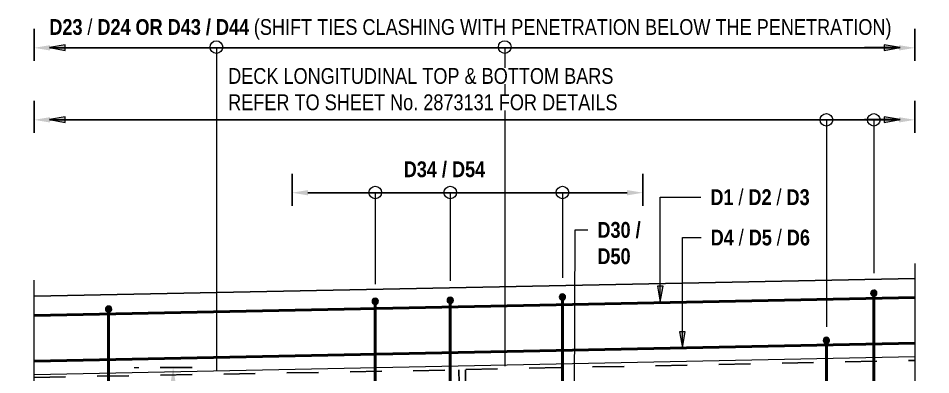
# Model space of a CAD drawing. Header units: metres. Extents: x 1110 to 1195, y -510 to 24.
# Drawn here: x 1187.324 to 1190.211, y 3.261 to 4.39 of the extents above; entities that cross this region are included whole.
import ezdxf

# ---------------------------------------------------------------- set-up
doc = ezdxf.new("R2010")
doc.units = ezdxf.units.M
doc.linetypes.add('JacobsDash', pattern=[0.0045, 0.003, -0.0015])
doc.layers.get('Defpoints').update_dxf_attribs({"color": 41})
for name, color, linetype, lineweight in [('A-ANNO-DIMS', 7, 'Continuous', 9), ('A-DETL', 7, 'Continuous', 13), ('A-DETL-GENF', 7, 'Continuous', 9), ('G-ANNO-TEXT', 7, 'Continuous', 9)]:
    doc.layers.add(name, color=color, linetype=linetype, lineweight=lineweight)
doc.styles.add('Arial Narrow_2', font='ARIALN.TTF', dxfattribs={"height": 0.05})
doc.styles.add('Arial Narrow_B_1', font='ARIALNB.TTF', dxfattribs={"height": 0.05})
doc.dimstyles.new('Dimension_Standard_T_REO_2', dxfattribs={"dimscale": 0.3048, "dimtxt": 0.051172, "dimasz": 0.164042, "dimexe": 0.19685, "dimexo": 0.0625, "dimgap": 0.065617, "dimtad": 1, "dimdec": 0, "dimlfac": 1000, "dimzin": 0, "dimdsep": 46, "dimtxsty": 'Arial Narrow_B_1', "dimsah": 1, "dimcen": 0.09, "dimaunit": 1, "dimadec": 4, "dimazin": 0, "dimtfac": 1, "dimtdec": 4, "dimtix": 1, "dimtmove": 0, "dimatfit": 3, "dimfxl": 0.19685, "dimfxlon": 1, "dimtvp": 1, "dimtolj": 1, "dimtzin": 0, "dimlwd": 25, "dimlwe": 25, "dimarcsym": 2})
doc.dimstyles.new('Dimension_Standard_T_REO_3', dxfattribs={"dimscale": 0.3048, "dimtxt": 0.051172, "dimasz": 0.164042, "dimexe": 0.19685, "dimexo": 0.0625, "dimgap": 0.065617, "dimtad": 1, "dimdec": 0, "dimlfac": 1000, "dimzin": 0, "dimdsep": 46, "dimtxsty": 'Arial Narrow_2', "dimsah": 1, "dimcen": 0.09, "dimaunit": 1, "dimadec": 4, "dimazin": 0, "dimtfac": 1, "dimtdec": 4, "dimtix": 1, "dimtmove": 0, "dimatfit": 3, "dimfxl": 0.19685, "dimfxlon": 1, "dimtvp": 1, "dimtolj": 1, "dimtzin": 0, "dimlwd": 25, "dimlwe": 25, "dimarcsym": 2})

# ---------------------------------------------------------------- blocks, each defined once
blk = doc.blocks.new('CS_DET_BreakLine_ViewScale - Std Break-6632918-DRG-2873132 - INTEGRAL STITCH REINFORCEMENT DETAIL B')
at = {"layer": 'A-DETL-GENF'}
for p, q in [((1.1275, 0.05), (1.115, 0)), ((1.1525, -0.05), (1.1275, 0.05)), ((1.115, 0), (-0.05, 0)), ((1.165, 0), (1.1525, -0.05)), ((2.33, 0), (1.165, 0))]:
    blk.add_line(p, q, dxfattribs=at)
blk = doc.blocks.new('CS_DET_BreakLine_ViewScale - Std Break-6632973-DRG-2873132 - INTEGRAL STITCH REINFORCEMENT DETAIL B')
at = {"layer": 'A-DETL-GENF'}
for p, q in [((1.1475, -0.05), (1.1725, 0.05)), ((1.1725, 0.05), (1.185, 0)), ((-0.05, 0), (1.135, 0)), ((1.135, 0), (1.1475, -0.05)), ((1.185, 0), (2.37, 0))]:
    blk.add_line(p, q, dxfattribs=at)
blk = doc.blocks.new('CS_DET_Rebar Tagging1 - Scale 20-6632170-DRG-2873132 - INTEGRAL STITCH REINFORCEMENT DETAIL B')
at = {"layer": 'A-DETL-GENF', "lineweight": 13}
blk.add_line((0, 0), (0.29, 0), dxfattribs=at)
blk.add_circle((0, 0), 0.02, dxfattribs=at)
blk = doc.blocks.new('CS_DET_Rebar Tagging1 - Scale 20-8566355-DRG-2873132 - INTEGRAL STITCH REINFORCEMENT DETAIL B')
at = {"layer": 'A-DETL-GENF', "lineweight": 13}
blk.add_line((0, 0), (0.28, 0), dxfattribs=at)
blk.add_circle((0, 0), 0.02, dxfattribs=at)
blk = doc.blocks.new('CS_DET_Rebar Tagging1 - Scale 20-6632172-DRG-2873132 - INTEGRAL STITCH REINFORCEMENT DETAIL B')
at = {"layer": 'A-DETL-GENF', "lineweight": 13}
blk.add_line((0, 0), (0.27, 0), dxfattribs=at)
blk.add_circle((0, 0), 0.02, dxfattribs=at)
blk = doc.blocks.new('B_Det_Reinf_Bar Section_2D - Reo Dot_Scale 20_Cog End-6632169-DRG-2873132 - INTEGRAL STITCH REINFORCEMENT DETAIL B')
at = {"layer": 'A-DETL-GENF'}
blk.add_hatch(color=256, dxfattribs=at).paths.add_polyline_path([(0, 0.01), (-0.0026, 0.0097), (-0.005, 0.0087), (-0.0071, 0.0071), (-0.0087, 0.005), (-0.0097, 0.0026), (-0.01, 0), (-0.0097, -0.0026), (-0.0087, -0.005), (-0.0071, -0.0071), (-0.005, -0.0087), (-0.0026, -0.0097), (0, -0.01), (0.0026, -0.0097), (0.005, -0.0087), (0.0071, -0.0071), (0.0087, -0.005), (0.0097, -0.0026), (0.01, 0), (0.0097, 0.0026), (0.0087, 0.005), (0.0071, 0.0071), (0.005, 0.0087), (0.0026, 0.0097)])
for start, end in [(0, 180), (180, 360)]:
    blk.add_arc((0, 0), 0.01, start, end, dxfattribs=at)
blk = doc.blocks.new('CS_DET_Rebar Tagging1 - Scale 20-6632174-DRG-2873132 - INTEGRAL STITCH REINFORCEMENT DETAIL B')
at = {"layer": 'A-DETL-GENF', "lineweight": 13}
blk.add_line((0, 0), (1.0243, 0), dxfattribs=at)
blk.add_circle((0, 0), 0.02, dxfattribs=at)
blk = doc.blocks.new('CS_DET_Rebar Tagging1 - Scale 20-6632175-DRG-2873132 - INTEGRAL STITCH REINFORCEMENT DETAIL B')
at = {"layer": 'A-DETL-GENF', "lineweight": 13}
blk.add_line((0, 0), (1.01, 0), dxfattribs=at)
blk.add_circle((0, 0), 0.02, dxfattribs=at)
blk = doc.blocks.new('CS_DET_Rebar Tagging1 - Scale 20-6632176-DRG-2873132 - INTEGRAL STITCH REINFORCEMENT DETAIL B')
at = {"layer": 'A-DETL-GENF', "lineweight": 13}
blk.add_line((0, 0), (0.485, 0), dxfattribs=at)
blk.add_circle((0, 0), 0.02, dxfattribs=at)
blk = doc.blocks.new('CS_DET_Rebar Tagging1 - Scale 20-6632177-DRG-2873132 - INTEGRAL STITCH REINFORCEMENT DETAIL B')
at = {"layer": 'A-DETL-GENF', "lineweight": 13}
blk.add_line((0, 0), (0.655, 0), dxfattribs=at)
blk.add_circle((0, 0), 0.02, dxfattribs=at)
blk = doc.blocks.new('DIMBLOCK14-DRG-2873132 - INTEGRAL STITCH REINFORCEMENT DETAIL B')
at = {"layer": 'A-ANNO-DIMS', "color": 0, "lineweight": 25, "transparency": 16777216}
for p, q in [((1187.374, 4.2552), (1187.374, 4.3561)), ((1190.1607, 4.2552), (1190.1607, 4.3561)), ((1187.424, 4.2961), (1190.1107, 4.2961))]:
    blk.add_line(p, q, dxfattribs=at)
at = {"layer": 'A-ANNO-DIMS', "color": 0, "transparency": 16777216}
for points in [[(1187.424, 4.3045), (1187.424, 4.2878), (1187.374, 4.2961)], [(1190.1107, 4.3045), (1190.1107, 4.2878), (1190.1607, 4.2961)]]:
    blk.add_solid(points, dxfattribs=at)
at = {"layer": 'Defpoints', "color": 0, "transparency": 16777216}
for p in [(1190.1607, 4.2961), (1187.374, 4.2361), (1190.1607, 4.2361)]:
    blk.add_point(p, dxfattribs=at)
at = {"layer": 'A-ANNO-DIMS', "color": 0, "lineweight": 25, "transparency": 16777216, "insert": (1188.7673, 4.3458), "char_height": 0.05, "attachment_point": 5, "style": 'Arial Narrow_B_1'}
blk.add_mtext('\\A1;\u200d', dxfattribs=at)
blk = doc.blocks.new('DIMBLOCK15-DRG-2873132 - INTEGRAL STITCH REINFORCEMENT DETAIL B')
at = {"layer": 'A-ANNO-DIMS', "color": 0, "lineweight": 25, "transparency": 16777216}
for p, q in [((1187.374, 4.0273), (1187.374, 4.1282)), ((1190.1607, 4.0273), (1190.1607, 4.1282)), ((1187.424, 4.0682), (1190.1107, 4.0682))]:
    blk.add_line(p, q, dxfattribs=at)
at = {"layer": 'A-ANNO-DIMS', "color": 0, "transparency": 16777216}
for points in [[(1187.424, 4.0766), (1187.424, 4.0599), (1187.374, 4.0682)], [(1190.1107, 4.0766), (1190.1107, 4.0599), (1190.1607, 4.0682)]]:
    blk.add_solid(points, dxfattribs=at)
at = {"layer": 'Defpoints', "color": 0, "transparency": 16777216}
for p in [(1190.1607, 4.0682), (1187.374, 4.0082), (1190.1607, 4.0082)]:
    blk.add_point(p, dxfattribs=at)
at = {"layer": 'A-ANNO-DIMS', "color": 0, "lineweight": 25, "transparency": 16777216, "insert": (1188.7673, 4.1179), "char_height": 0.05, "attachment_point": 5, "style": 'Arial Narrow_2'}
blk.add_mtext('\\A1;\u200d', dxfattribs=at)
blk = doc.blocks.new('DIMBLOCK16-DRG-2873132 - INTEGRAL STITCH REINFORCEMENT DETAIL B')
at = {"layer": 'A-ANNO-DIMS', "color": 0, "lineweight": 25, "transparency": 16777216}
for p, q in [((1188.1904, 3.7966), (1188.1904, 3.8976)), ((1189.3, 3.7966), (1189.3, 3.8976)), ((1188.2404, 3.8376), (1189.25, 3.8376))]:
    blk.add_line(p, q, dxfattribs=at)
at = {"layer": 'A-ANNO-DIMS', "color": 0, "transparency": 16777216}
for points in [[(1188.2404, 3.8459), (1188.2404, 3.8292), (1188.1904, 3.8376)], [(1189.25, 3.8459), (1189.25, 3.8292), (1189.3, 3.8376)]]:
    blk.add_solid(points, dxfattribs=at)
at = {"layer": 'Defpoints', "color": 0, "transparency": 16777216}
for p in [(1189.3, 3.8376), (1188.1904, 3.7776), (1189.3, 3.7776)]:
    blk.add_point(p, dxfattribs=at)
at = {"layer": 'A-ANNO-DIMS', "color": 0, "lineweight": 25, "transparency": 16777216, "insert": (1188.7452, 3.8872), "char_height": 0.05, "attachment_point": 5, "style": 'Arial Narrow_2'}
blk.add_mtext('\\A1;\u200d', dxfattribs=at)
blk = doc.blocks.new('DIMBLOCK19-DRG-2873132 - INTEGRAL STITCH REINFORCEMENT DETAIL B')
at = {"layer": 'A-ANNO-DIMS', "color": 0, "lineweight": 25, "transparency": 16777216}
for p, q in [((1187.7731, 3.2843), (1187.874, 3.2843)), ((1187.814, 1.4875), (1187.814, 3.2343)), ((1187.7731, 1.4375), (1187.874, 1.4375))]:
    blk.add_line(p, q, dxfattribs=at)
at = {"layer": 'A-ANNO-DIMS', "color": 0, "transparency": 16777216}
for points in [[(1187.8057, 3.2343), (1187.8224, 3.2343), (1187.814, 3.2843)], [(1187.8057, 1.4875), (1187.8224, 1.4875), (1187.814, 1.4375)]]:
    blk.add_solid(points, dxfattribs=at)
at = {"layer": 'Defpoints', "color": 0, "transparency": 16777216}
for p in [(1187.754, 3.2843), (1187.814, 3.2843), (1187.754, 1.4375)]:
    blk.add_point(p, dxfattribs=at)
at = {"layer": 'A-ANNO-DIMS', "color": 0, "lineweight": 25, "transparency": 16777216, "insert": (1187.7644, 2.3609), "char_height": 0.05, "attachment_point": 5, "rotation": 90, "style": 'Arial Narrow_2'}
blk.add_mtext('\\A1;\u200e', dxfattribs=at)

msp = doc.modelspace()

# ---------------------------------------------------------------- hatches: boundary and pattern name
at = {"layer": 'G-ANNO-TEXT'}
for points in [[(1187.4225, 4.2968), (1187.4725, 4.288), (1187.4725, 4.3056)], [(1190.1138, 4.2968), (1190.0638, 4.3056), (1190.0638, 4.288)], [(1187.4225, 4.0689), (1187.4725, 4.0601), (1187.4725, 4.0777)], [(1190.1138, 4.0689), (1190.0638, 4.0777), (1190.0638, 4.0601)], [(1189.3548, 3.4916), (1189.3637, 3.5416), (1189.346, 3.5416)], [(1189.4249, 3.3471), (1189.4337, 3.3971), (1189.4161, 3.3971)]]:
    msp.add_hatch(color=256, dxfattribs=at).paths.add_polyline_path(points)

# ---------------------------------------------------------------- linework, layer by layer
at = {"layer": 'A-DETL', "lineweight": 25}
msp.add_line((1190.1607, 3.5665), (1187.374, 3.5097), dxfattribs=at)
at = {"layer": 'A-DETL', "lineweight": 50}
for p, q in [((1187.374, 3.4494), (1190.1607, 3.5062)), ((1189.0457, 3.4972), (1189.0457, 2.4871)), ((1190.0306, 3.5095), (1190.0306, 1.537)), ((1188.4533, 3.4836), (1188.4533, 2.5053)), ((1188.6906, 3.487), (1188.6906, 2.5959)), ((1187.374, 3.3044), (1190.1607, 3.3612)), ((1189.8806, 3.3602), (1189.8806, 1.692))]:
    msp.add_line(p, q, dxfattribs=at)
at = {"layer": 'A-DETL', "color": 8, "lineweight": 50, "true_color": 0x808080}
msp.add_line((1187.6098, 3.4591), (1187.6098, 1.1048), dxfattribs=at)
at = {"layer": 'A-DETL', "color": 7, "lineweight": 9, "true_color": 0xffffff}
for p, q in [((1187.374, 3.2623), (1190.1607, 3.3191)), ((1187.6907, 3.2843), (1187.7057, 3.2843))]:
    msp.add_line(p, q, dxfattribs=at)
at = {"layer": 'A-DETL', "color": 8, "linetype": 'JacobsDash', "lineweight": 25, "true_color": 0x808080}
for p, q in [((1188.7404, 3.2779), (1190.1607, 3.3069)), ((1187.374, 3.2533), (1188.7181, 3.2769)), ((1188.7181, 3.2769), (1188.7199, 3.1869)), ((1188.7387, 3.2771), (1188.7387, 3.1871))]:
    msp.add_line(p, q, dxfattribs=at)
at = {"layer": 'G-ANNO-TEXT'}
for p, q in [((1187.4725, 4.3056), (1187.4225, 4.2968)), ((1187.4725, 4.288), (1187.4725, 4.3056)), ((1190.1138, 4.2968), (1190.0638, 4.3056)), ((1190.0638, 4.3056), (1190.0638, 4.288)), ((1187.4225, 4.2968), (1187.4725, 4.288)), ((1187.4225, 4.2968), (1187.5356, 4.2968)), ((1190.1138, 4.2968), (1190.0008, 4.2968)), ((1190.0638, 4.288), (1190.1138, 4.2968)), ((1187.4725, 4.0777), (1187.4225, 4.0689)), ((1187.4725, 4.0601), (1187.4725, 4.0777)), ((1190.1138, 4.0689), (1190.0638, 4.0777)), ((1190.0638, 4.0777), (1190.0638, 4.0601)), ((1187.4225, 4.0689), (1187.4725, 4.0601)), ((1187.4225, 4.0689), (1187.5356, 4.0689)), ((1190.1138, 4.0689), (1190.0008, 4.0689)), ((1190.0638, 4.0601), (1190.1138, 4.0689)), ((1189.3548, 3.8235), (1189.4836, 3.8235)), ((1189.3548, 3.4916), (1189.3548, 3.8235)), ((1189.0833, 3.1639), (1189.0861, 3.72)), ((1189.0861, 3.72), (1189.1261, 3.72)), ((1189.4249, 3.6958), (1189.4845, 3.6958)), ((1189.4249, 3.3471), (1189.4249, 3.6958)), ((1189.3637, 3.5416), (1189.346, 3.5416)), ((1189.346, 3.5416), (1189.3548, 3.4916)), ((1189.3548, 3.4916), (1189.3637, 3.5416)), ((1189.4337, 3.3971), (1189.4161, 3.3971)), ((1189.4161, 3.3971), (1189.4249, 3.3471)), ((1189.4249, 3.3471), (1189.4337, 3.3971))]:
    msp.add_line(p, q, dxfattribs=at)

# ---------------------------------------------------------------- block references
at = {"layer": 'A-DETL-GENF'}
for name, p, rotation in [('CS_DET_Rebar Tagging1 - Scale 20-6632174-DRG-2873132 - INTEGRAL STITCH REINFORCEMENT DETAIL B', (1187.9507, 4.2983), 270), ('CS_DET_Rebar Tagging1 - Scale 20-6632175-DRG-2873132 - INTEGRAL STITCH REINFORCEMENT DETAIL B', (1188.8632, 4.2987), 270), ('CS_DET_Rebar Tagging1 - Scale 20-6632177-DRG-2873132 - INTEGRAL STITCH REINFORCEMENT DETAIL B', (1189.8806, 4.0683), 270), ('CS_DET_Rebar Tagging1 - Scale 20-6632176-DRG-2873132 - INTEGRAL STITCH REINFORCEMENT DETAIL B', (1190.0306, 4.0683), 270), ('CS_DET_Rebar Tagging1 - Scale 20-6632170-DRG-2873132 - INTEGRAL STITCH REINFORCEMENT DETAIL B', (1188.4533, 3.8383), 270), ('CS_DET_Rebar Tagging1 - Scale 20-8566355-DRG-2873132 - INTEGRAL STITCH REINFORCEMENT DETAIL B', (1188.6906, 3.8383), 270), ('CS_DET_Rebar Tagging1 - Scale 20-6632172-DRG-2873132 - INTEGRAL STITCH REINFORCEMENT DETAIL B', (1189.0457, 3.8383), 270), ('CS_DET_BreakLine_ViewScale - Std Break-6632973-DRG-2873132 - INTEGRAL STITCH REINFORCEMENT DETAIL B', (1190.1607, 3.5635), 270), ('CS_DET_BreakLine_ViewScale - Std Break-6632918-DRG-2873132 - INTEGRAL STITCH REINFORCEMENT DETAIL B', (1187.374, 3.5106), 270), ('B_Det_Reinf_Bar Section_2D - Reo Dot_Scale 20_Cog End-6632169-DRG-2873132 - INTEGRAL STITCH REINFORCEMENT DETAIL B', (1190.0306, 3.5195), 182.2932756549273), ('B_Det_Reinf_Bar Section_2D - Reo Dot_Scale 20_Cog End-6632169-DRG-2873132 - INTEGRAL STITCH REINFORCEMENT DETAIL B', (1188.4533, 3.4935), 182.2932756549273), ('B_Det_Reinf_Bar Section_2D - Reo Dot_Scale 20_Cog End-6632169-DRG-2873132 - INTEGRAL STITCH REINFORCEMENT DETAIL B', (1188.6906, 3.497), 182.2932756549273), ('B_Det_Reinf_Bar Section_2D - Reo Dot_Scale 20_Cog End-6632169-DRG-2873132 - INTEGRAL STITCH REINFORCEMENT DETAIL B', (1189.0457, 3.5072), 182.2932756549273), ('B_Det_Reinf_Bar Section_2D - Reo Dot_Scale 20_Cog End-6632169-DRG-2873132 - INTEGRAL STITCH REINFORCEMENT DETAIL B', (1187.6098, 3.469), 182.2932756549273), ('B_Det_Reinf_Bar Section_2D - Reo Dot_Scale 20_Cog End-6632169-DRG-2873132 - INTEGRAL STITCH REINFORCEMENT DETAIL B', (1189.8806, 3.3702), 182.2932756549273)]:
    msp.add_blockref(name, p, dxfattribs=dict(at, rotation=rotation))

# ---------------------------------------------------------------- texts
at = {"layer": 'G-ANNO-TEXT', "char_height": 0.05, "attachment_point": 1, "style": 'Arial Narrow_B_1', "bg_fill": 3, "box_fill_scale": 1, "bg_fill_color": 256, "bg_fill_transparency": 0}
for s, insert in [('D1 ', (1189.5136, 3.8485)), ('D30 /', (1189.1561, 3.745)), ('D4 ', (1189.5145, 3.7208)), ('D50', (1189.1561, 3.6616))]:
    msp.add_mtext(s, dxfattribs=dict(at, insert=insert))

# ---------------------------------------------------------------- dimensions: what is measured, and where the dimension line sits
at = {"layer": 'A-ANNO-DIMS', "lineweight": 25}
for base, p1, p2, dimstyle, override, picture, middle in [((1190.1607, 4.2961), (1187.374, 4.2361), (1190.1607, 4.2361), 'Dimension_Standard_T_REO_2', {"dimpost": '<>', "dimfxl": 2.786695}, 'DIMBLOCK14-DRG-2873132 - INTEGRAL STITCH REINFORCEMENT DETAIL B', (1188.7673, 4.3458)), ((1190.1607, 4.0682), (1187.374, 4.0082), (1190.1607, 4.0082), 'Dimension_Standard_T_REO_3', {"dimpost": '<>', "dimfxl": 2.786695}, 'DIMBLOCK15-DRG-2873132 - INTEGRAL STITCH REINFORCEMENT DETAIL B', (1188.7673, 4.1179)), ((1189.3, 3.8376), (1188.1904, 3.7776), (1189.3, 3.7776), 'Dimension_Standard_T_REO_3', {"dimpost": '<>', "dimfxl": 1.109559}, 'DIMBLOCK16-DRG-2873132 - INTEGRAL STITCH REINFORCEMENT DETAIL B', (1188.7452, 3.8872))]:
    dim = msp.add_linear_dim(base=base, p1=p1, p2=p2, text='\u200d', dimstyle=dimstyle, override=override, dxfattribs=at)
    dim.commit()
    dim.dimension.update_dxf_attribs({"geometry": picture, "text_midpoint": middle})
dim = msp.add_linear_dim(base=(1187.814, 3.2843), p1=(1187.754, 1.4375), p2=(1187.754, 3.2843), angle=90, text='\u200e', dimstyle='Dimension_Standard_T_REO_3', override={"dimpost": '<>', "dimfxl": 1.846809}, dxfattribs=at)
dim.commit()
dim.dimension.update_dxf_attribs({"geometry": 'DIMBLOCK19-DRG-2873132 - INTEGRAL STITCH REINFORCEMENT DETAIL B', "text_midpoint": (1187.7644, 2.3609)})

# ---------------------------------------------------------------- next in the draw order: texts
at = {"layer": 'G-ANNO-TEXT', "char_height": 0.05, "attachment_point": 1, "bg_fill": 3, "box_fill_scale": 1, "bg_fill_color": 256, "bg_fill_true_color": 13158600, "bg_fill_transparency": 0}
for s, insert, style in [('D23 ', (1187.4223, 4.3871), 'Arial Narrow_B_1'), ('OR D43 / D44', (1187.6948, 4.3871), 'Arial Narrow_B_1'), ('DECK LONGITUDINAL TOP & BOTTOM BARS', (1187.988, 4.2321), 'Arial Narrow_2'), ('REFER TO SHEET No. 2873131 FOR DETAILS', (1187.988, 4.1488), 'Arial Narrow_2')]:
    msp.add_mtext(s, dxfattribs=dict(at, insert=insert, style=style))
at = {"layer": 'G-ANNO-TEXT', "char_height": 0.05, "attachment_point": 1, "bg_fill": 3, "box_fill_scale": 1, "bg_fill_color": 256, "bg_fill_transparency": 0}
for s, insert, style in [('D34 / D54', (1188.5434, 3.9368), 'Arial Narrow_B_1'), ('/', (1189.6023, 3.8485), 'Arial Narrow_2'), ('/', (1189.6031, 3.7208), 'Arial Narrow_2')]:
    msp.add_mtext(s, dxfattribs=dict(at, insert=insert, style=style))

# ---------------------------------------------------------------- next in the draw order: texts
at = {"layer": 'G-ANNO-TEXT', "char_height": 0.05, "attachment_point": 1, "style": 'Arial Narrow_2', "bg_fill": 3, "box_fill_scale": 1, "bg_fill_color": 256, "bg_fill_true_color": 13158600, "bg_fill_transparency": 0}
for s, insert in [('/', (1187.5427, 4.3871)), (' (SHIFT TIES CLASHING WITH PENETRATION BELOW THE PENETRATION)', (1188.0533, 4.3871))]:
    msp.add_mtext(s, dxfattribs=dict(at, insert=insert))
at = {"layer": 'G-ANNO-TEXT', "char_height": 0.05, "attachment_point": 1, "style": 'Arial Narrow_B_1', "bg_fill": 3, "box_fill_scale": 1, "bg_fill_color": 256, "bg_fill_transparency": 0}
for s, insert in [(' D2 ', (1189.6181, 3.8485)), (' D5 ', (1189.619, 3.7208))]:
    msp.add_mtext(s, dxfattribs=dict(at, insert=insert))

# ---------------------------------------------------------------- next in the draw order: texts
at = {"layer": 'G-ANNO-TEXT', "insert": (1187.5585, 4.3871), "char_height": 0.05, "attachment_point": 1, "style": 'Arial Narrow_B_1', "bg_fill": 3, "box_fill_scale": 1, "bg_fill_color": 256, "bg_fill_true_color": 13158600, "bg_fill_transparency": 0}
msp.add_mtext(' D24', dxfattribs=at)
at = {"layer": 'G-ANNO-TEXT', "char_height": 0.05, "attachment_point": 1, "style": 'Arial Narrow_2', "bg_fill": 3, "box_fill_scale": 1, "bg_fill_color": 256, "bg_fill_transparency": 0}
for insert in [(1189.7226, 3.8485), (1189.7235, 3.7208)]:
    msp.add_mtext('/', dxfattribs=dict(at, insert=insert))

# ---------------------------------------------------------------- next in the draw order: texts
at = {"layer": 'G-ANNO-TEXT', "char_height": 0.05, "attachment_point": 1, "style": 'Arial Narrow_B_1', "bg_fill": 3, "box_fill_scale": 1, "bg_fill_color": 256, "bg_fill_transparency": 0}
for s, insert in [(' D3', (1189.7385, 3.8485)), (' D6', (1189.7394, 3.7208))]:
    msp.add_mtext(s, dxfattribs=dict(at, insert=insert))

doc.saveas('drawing.dxf')
